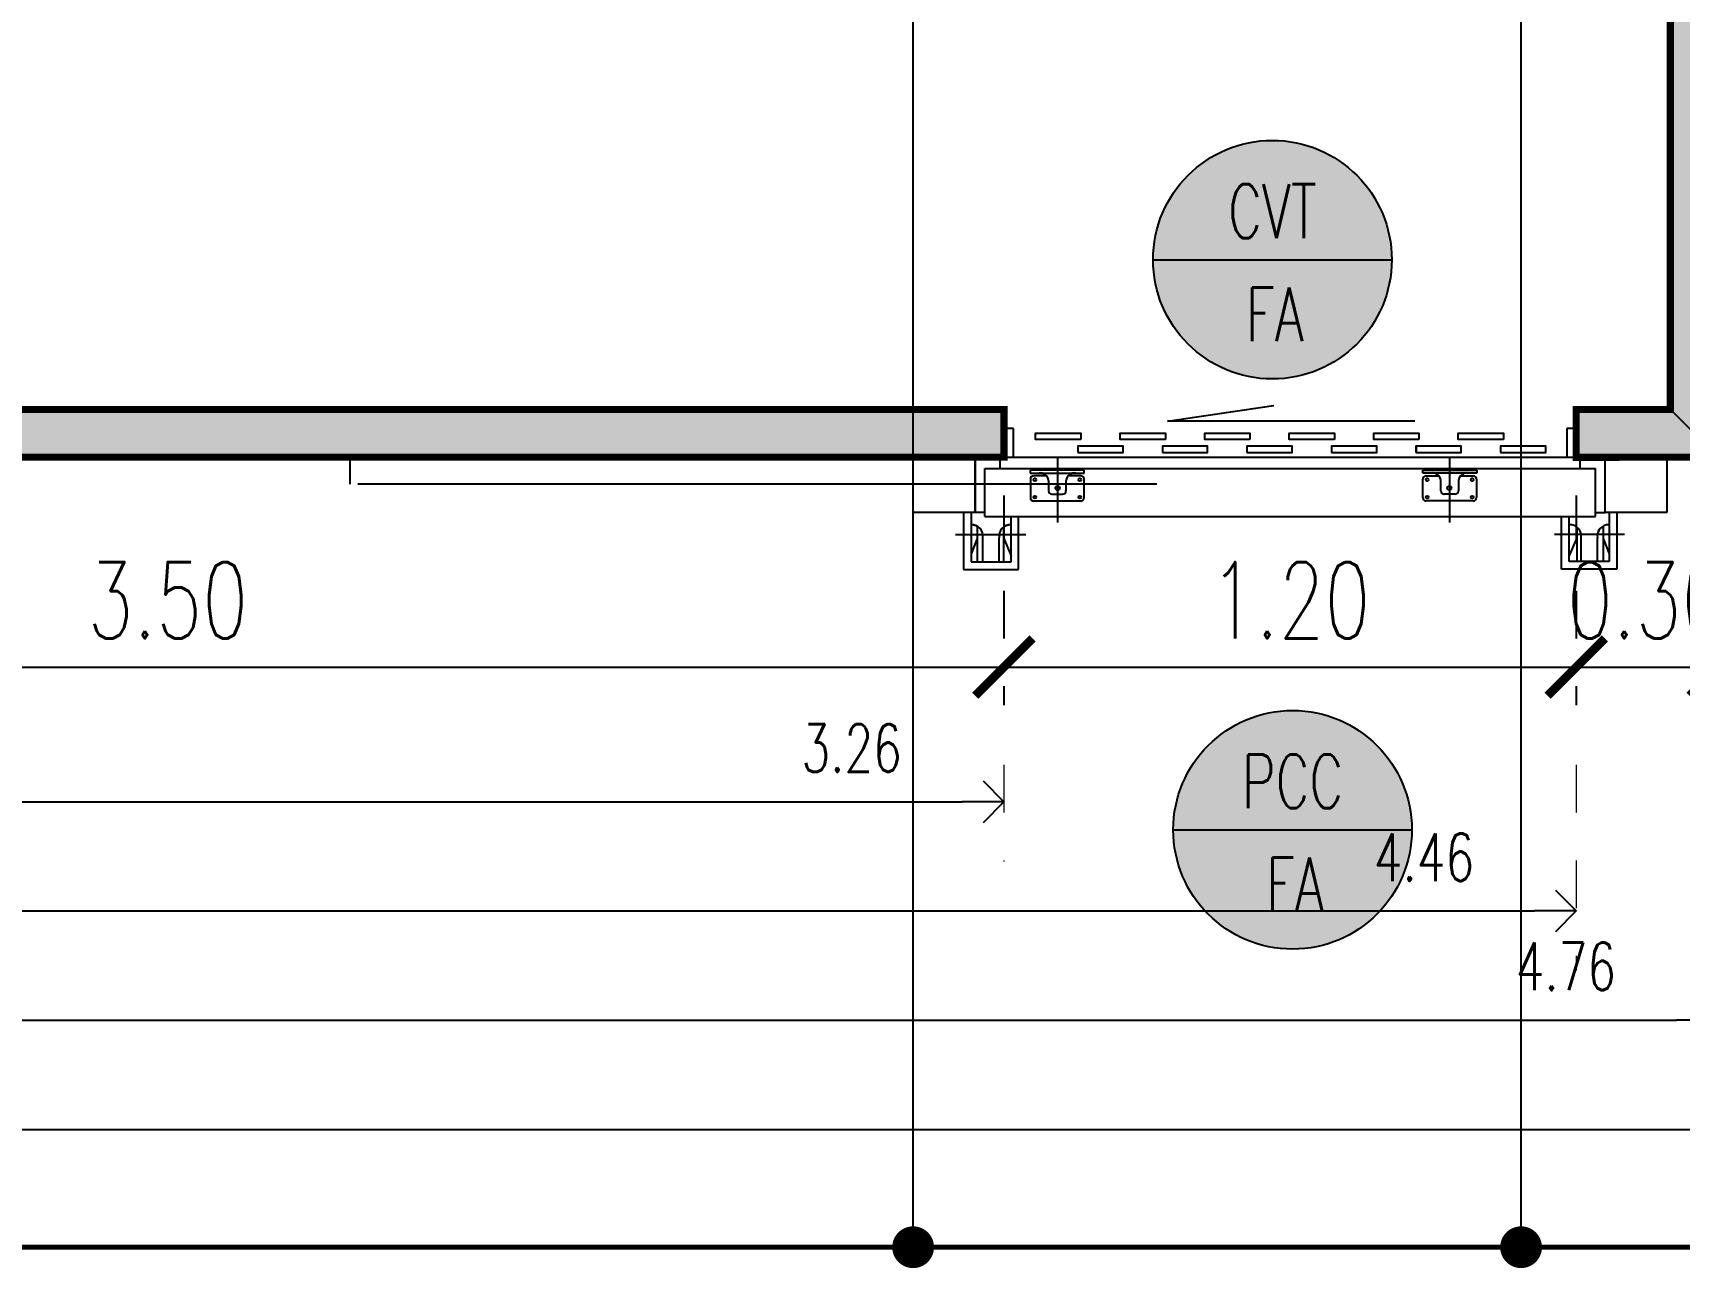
# Model space of a CAD drawing. Header units: millimetres. Extents: x -579 to 213, y -67 to 509.
# Drawn here: x -41.207 to -37.758, y 4.856 to 7.444 of the extents above; entities that cross this region are included whole.
import ezdxf
from ezdxf.enums import TextEntityAlignment as Align
from ezdxf.xclip import XClip

# ---------------------------------------------------------------- set-up
doc = ezdxf.new("R2010")
doc.units = ezdxf.units.MM
doc.header["$LTSCALE"] = 0.1
for name, pattern in [('HIDDEN', [0.375, 0.25, -0.125]), ('X REF - ANELO INST bind$0$X REF - ANELO$0$DASHDOT2', [12.7, 6.35, -3.175, 0, -3.175]), ('X REF - ANELO INST bind$0$X REF - ANELO$0$PLANO BASE ROCA II-2$0$HIDDEN', [0.375, 0.25, -0.125])]:
    doc.linetypes.add(name, pattern=pattern)
for name, color, linetype in [('00 - Carpintería Camara', 161, 'Continuous'), ('00 - EJE-DIST -X-  MUROS', 92, 'Continuous'), ('00 - EJE-DIST -Y- MUROS', 10, 'Continuous'), ('01 PCB Panel Baja Tº', 162, 'Continuous'), ('A-CARPINTERIA CAMARA', 161, 'Continuous'), ('A-HATCH BLANCO', 255, 'Continuous'), ('CARP Cámara', 161, 'Continuous'), ('X REF - ANELO INST bind$0$X REF - ANELO$0$A-CAMARA', 7, 'Continuous'), ('X REF - ANELO INST bind$0$X REF - ANELO$0$C-CÁMARA', 161, 'Continuous'), ('X REF - ANELO INST bind$0$X REF - ANELO$0$C-METALICA', 8, 'Continuous'), ('X REF - ANELO INST bind$0$X REF - ANELO$0$H-HATCH PANEL 10', 162, 'Continuous'), ('X REF - ANELO INST bind$0$X REF - ANELO$0$MET-EJE CABRIADAS', 8, 'X REF - ANELO INST bind$0$X REF - ANELO$0$DASHDOT2')]:
    doc.layers.add(name, color=color, linetype=linetype)
doc.styles.add('ROMANS', font='romans.shx', dxfattribs={"width": 0.7})
doc.styles.add('VAUX', font='romans.shx', dxfattribs={"width": 0.85})
doc.dimstyles.new('COTA 1-100', dxfattribs={"dimtxt": 0.16, "dimasz": 0.12, "dimexe": 0.08, "dimexo": 0.08, "dimgap": 0.06, "dimtad": 1, "dimzin": 0, "dimdsep": 46, "dimtxsty": 'ROMANS', "dimblk": 'ARCHTICK', "dimcen": 0, "dimclrd": 256, "dimclre": 8, "dimclrt": 256, "dimadec": 0, "dimazin": 0, "dimtfac": 1, "dimtofl": 0, "dimtmove": 0, "dimatfit": 3, "dimldrblk": 'ARCHTICK', "dimfxl": 1, "dimtolj": 1, "dimtzin": 0, "dimlwd": -1, "dimlwe": -1, "dimarcsym": 0})
doc.dimstyles.new('Cotas Replanteo', dxfattribs={"dimscale": 2.5, "dimtxt": 0.04, "dimasz": 0.035, "dimexe": 0.05, "dimexo": 0.05, "dimgap": 0.025, "dimtad": 1, "dimjust": 2, "dimzin": 0, "dimdsep": 46, "dimtxsty": 'ROMANS', "dimblk1": 'DOT', "dimblk2": 'OPEN90', "dimsah": 1, "dimcen": 0.12, "dimse1": 1, "dimclrd": 256, "dimclre": 256, "dimclrt": 256, "dimadec": 0, "dimazin": 0, "dimtfac": 1, "dimtix": 1, "dimtmove": 0, "dimatfit": 2, "dimldrblk": 'OPEN90', "dimfxl": 0.05, "dimtolj": 1, "dimtzin": 0, "dimlwe": 9, "dimarcsym": 1})

# ---------------------------------------------------------------- blocks, each defined once
blk = doc.blocks.new('X REF - ANELO INST bind$0$X REF - ANELO$0$p corred 120')
at = {"layer": 'X REF - ANELO INST bind$0$X REF - ANELO$0$A-CAMARA'}
for p, q in [((0.06, -0.0408), (0.06, -0.2408)), ((0, -0.2408), (0.06, -0.2408)), ((0.0601, -1.44), (0.0001, -1.44)), ((0.0601, -1.64), (0.0601, -1.44))]:
    blk.add_line(p, q, dxfattribs=at)
at = {"layer": 'X REF - ANELO INST bind$0$X REF - ANELO$0$C-CÁMARA'}
for p, q in [((0.06, -0.1804), (0.06, -0.0508)), ((0.06, -0.0508), (0.1758, -0.0508)), ((0.1758, -0.0508), (0.1758, -0.1803)), ((0.1758, -0.1558), (0.2949, -0.1558)), ((0.1758, -0.1718), (0.2789, -0.1718)), ((0.2221, -0.1395), (0.2221, -0.2866)), ((0.2302, -0.1845), (0.2622, -0.1718)), ((0.2789, -0.1718), (0.2789, -0.2556)), ((0.2949, -0.1558), (0.2949, -0.2716)), ((0.1758, -0.1803), (0.06, -0.1804)), ((0.1758, -0.1803), (0.06, -0.1804)), ((0.0601, -1.4481), (0.06, -0.1918)), ((0.1845, -0.2008), (0.0837, -0.2008)), ((0.0837, -1.48), (0.0837, -0.2008)), ((0.1758, -0.2008), (0.1758, -0.1803)), ((0.1846, -1.48), (0.1845, -0.2008)), ((0.2044, -0.1845), (0.2789, -0.1845)), ((0.2789, -0.1967), (0.2289, -0.1967)), ((0.06, -0.2408), (0, -0.2408)), ((0, -0.2408), (0, -0.2608)), ((0.0837, -0.2327), (0.06, -0.2327)), ((0.06, -0.2608), (0.06, -0.2408)), ((0.2063, -0.24), (0.2789, -0.24)), ((0.2789, -0.2307), (0.2289, -0.2307)), ((0.2289, -0.24), (0.2663, -0.2556)), ((0, -0.2608), (0.06, -0.2608)), ((0.2789, -0.2556), (0.1845, -0.2556)), ((0.2949, -0.2716), (0.1845, -0.2716)), ((0.0873, -0.5625), (0.0873, -0.4494)), ((0.0873, -0.4494), (0.0932, -0.4494)), ((0.0932, -0.4494), (0.0932, -0.4723)), ((0.0932, -0.4723), (0.0933, -0.5396)), ((0.0992, -0.4833), (0.0992, -0.4567)), ((0.1062, -0.4497), (0.1447, -0.4497)), ((0.1517, -0.4567), (0.1517, -0.5555)), ((0.1089, -0.4875), (0.1304, -0.4875)), ((0.1374, -0.4945), (0.1374, -0.5173)), ((0.0933, -0.5396), (0.0933, -0.5625)), ((0.0992, -0.5555), (0.0992, -0.5286)), ((0.1304, -0.5243), (0.1089, -0.5243)), ((-0.0157, -0.579), (-0.0156, -1.0972)), ((0.0933, -0.5625), (0.0873, -0.5625)), ((0.1447, -0.5625), (0.1062, -0.5625)), ((-0.0156, -1.0972), (-0.0483, -0.8748)), ((0.0933, -1.2718), (0.0874, -1.2718)), ((0.0874, -1.2718), (0.0874, -1.3849)), ((0.0933, -1.2947), (0.0933, -1.2718)), ((0.1448, -1.2718), (0.1063, -1.2718)), ((0.0933, -1.362), (0.0933, -1.2947)), ((0.0993, -1.2788), (0.0993, -1.3057)), ((0.1305, -1.31), (0.1089, -1.31)), ((0.1518, -1.3776), (0.1517, -1.2788)), ((0.1375, -1.3398), (0.1375, -1.317)), ((0.0933, -1.3849), (0.0933, -1.362)), ((0.0993, -1.351), (0.0993, -1.3776)), ((0.1089, -1.3468), (0.1305, -1.3468)), ((0.0874, -1.3849), (0.0933, -1.3849)), ((0.1063, -1.3846), (0.1448, -1.3846)), ((0.295, -1.4092), (0.1846, -1.4092)), ((0.2222, -1.5413), (0.2222, -1.3942)), ((0.295, -1.525), (0.295, -1.4092)), ((0.0601, -1.42), (0.0001, -1.42)), ((0.0001, -1.42), (0.0001, -1.44)), ((0.0001, -1.44), (0.0601, -1.44)), ((0.0838, -1.4481), (0.0601, -1.4481)), ((0.279, -1.4252), (0.1846, -1.4252)), ((0.2064, -1.4408), (0.279, -1.4408)), ((0.229, -1.4408), (0.2664, -1.4252)), ((0.279, -1.509), (0.279, -1.4252)), ((0.1846, -1.48), (0.0837, -1.48)), ((0.1759, -1.48), (0.1759, -1.525)), ((0.279, -1.45), (0.229, -1.45)), ((0.0601, -1.5005), (0.1759, -1.5004)), ((0.1759, -1.5004), (0.0601, -1.5005)), ((0.0601, -1.63), (0.0601, -1.5005)), ((0.1759, -1.5004), (0.1759, -1.63)), ((0.1759, -1.509), (0.279, -1.509)), ((0.2045, -1.4963), (0.279, -1.4963)), ((0.279, -1.4841), (0.229, -1.4841)), ((0.2303, -1.4963), (0.2623, -1.509)), ((0.1759, -1.525), (0.295, -1.525)), ((0.1759, -1.63), (0.0601, -1.63))]:
    blk.add_line(p, q, dxfattribs=at)
at = {"layer": 'X REF - ANELO INST bind$0$X REF - ANELO$0$C-CÁMARA', "linetype": 'X REF - ANELO INST bind$0$X REF - ANELO$0$PLANO BASE ROCA II-2$0$HIDDEN'}
for p, q in [((0.1164, -1.1196), (0.1165, -2.7934)), ((0.0602, -2.8109), (0.1165, -2.8109))]:
    blk.add_line(p, q, dxfattribs=at)
at = {"layer": 'X REF - ANELO INST bind$0$X REF - ANELO$0$C-CÁMARA'}
for points in [[(0.0504, -0.3995), (0.0504, -0.3047), (0.0368, -0.3047), (0.0368, -0.3995)], [(0.0231, -0.3933), (0.0232, -0.4881), (0.0096, -0.4881), (0.0096, -0.3933)], [(0.0504, -0.5766), (0.0504, -0.4818), (0.0368, -0.4818), (0.0368, -0.5766)], [(0.0232, -0.5704), (0.0232, -0.6652), (0.0096, -0.6652), (0.0096, -0.5704)], [(0.0504, -0.7537), (0.0504, -0.6589), (0.0368, -0.6589), (0.0368, -0.7537)], [(0.0232, -0.7475), (0.0232, -0.8423), (0.0096, -0.8423), (0.0096, -0.7475)], [(0.0505, -0.9308), (0.0504, -0.836), (0.0369, -0.836), (0.0369, -0.9308)], [(0.0232, -0.9246), (0.0232, -1.0194), (0.0096, -1.0194), (0.0096, -0.9246)], [(0.0505, -1.1079), (0.0505, -1.0132), (0.0369, -1.0132), (0.0369, -1.108)], [(0.0232, -1.1017), (0.0232, -1.1965), (0.0096, -1.1965), (0.0096, -1.1017)], [(0.0505, -1.2851), (0.0505, -1.1903), (0.0369, -1.1903), (0.0369, -1.2851)], [(0.0232, -1.2788), (0.0232, -1.3736), (0.0096, -1.3736), (0.0096, -1.2788)]]:
    blk.add_lwpolyline(points, close=True, dxfattribs=at)
for centre, radius in [((0.1071, -0.4587), 0.00291), ((0.1438, -0.4587), 0.00291), ((0.1247, -0.5067), 0.00441), ((0.1071, -0.5535), 0.00291), ((0.1438, -0.5535), 0.00291), ((0.1072, -1.2808), 0.00291), ((0.1439, -1.2808), 0.00291), ((0.1247, -1.3276), 0.00441), ((0.1072, -1.3756), 0.00291), ((0.1439, -1.3756), 0.00291)]:
    blk.add_circle(centre, radius, dxfattribs=at)
for centre, radius, start, end in [((0.2252, -0.1733), 0.0236, 176.3728, 278.8291), ((0.2252, -0.2541), 0.0236, 81.1796, 183.636), ((0.111, -0.4698), 0.0179, 171.8182, 263.331), ((0.1062, -0.4567), 0.00699, 90.0044, 180.0044), ((0.1447, -0.4567), 0.00699, 0.0044, 90.0044), ((0.1304, -0.4945), 0.00699, 0.0044, 90.0044), ((0.1304, -0.5173), 0.00699, 270.0044, 0.0044), ((0.111, -0.5421), 0.0179, 96.6777, 188.1905), ((0.1062, -0.5555), 0.00699, 180.0044, 270.0044), ((0.1447, -0.5555), 0.00699, 270.0044, 0.0044), ((0.1063, -1.2788), 0.00699, 90.0044, 180.0044), ((0.1448, -1.2788), 0.00699, 0.0044, 90.0044), ((0.111, -1.2922), 0.0179, 171.8182, 263.331), ((0.1305, -1.317), 0.00699, 0.0044, 90.0044), ((0.1305, -1.3398), 0.00699, 270.0044, 0.0044), ((0.111, -1.3645), 0.0179, 96.6777, 188.1905), ((0.1063, -1.3776), 0.00699, 180.0044, 270.0044), ((0.1448, -1.3776), 0.00699, 270.0044, 0.0044), ((0.2253, -1.4267), 0.0236, 176.3728, 278.8291), ((0.2253, -1.5075), 0.0236, 81.1796, 183.636)]:
    blk.add_arc(centre, radius, start, end, dxfattribs=at)
at = {"layer": 'X REF - ANELO INST bind$0$X REF - ANELO$0$C-METALICA', "color": 8}
for p, q in [((0.0583, -0.5067), (0.197, -0.5067)), ((0.0584, -1.3276), (0.1971, -1.3276))]:
    blk.add_line(p, q, dxfattribs=at)
blk = doc.blocks.new('X REF - ANELO INST bind$0$X REF - ANELO')
at = {"layer": 'X REF - ANELO INST bind$0$X REF - ANELO$0$H-HATCH PANEL 10'}
for points in [[(-37.7764, 6.6551), (-37.6764, 6.5551), (-37.6764, 8.6875), (-37.7764, 8.6875)], [(-42.6764, 6.5551), (-42.5764, 6.6551), (-39.1727, 6.6551), (-39.1727, 6.6551), (-39.1727, 6.5551)], [(-37.9736, 6.5551), (-37.9736, 6.6551), (-37.7764, 6.6551), (-37.6945, 6.5732), (-37.6764, 6.5551)]]:
    blk.add_hatch(color=256, dxfattribs=at).paths.add_polyline_path(points)
at = {"layer": 'X REF - ANELO INST bind$0$X REF - ANELO$0$A-CAMARA'}
for points in [[(-37.7764, 6.6551), (-37.7764, 6.6551), (-37.7764, 6.6551), (-37.6764, 6.5551), (-37.6764, 6.5551), (-37.6764, 6.5551), (-37.6764, 8.6875), (-37.6764, 8.6875), (-37.7764, 8.6875), (-37.7764, 8.6875), (-37.7764, 6.6551)], [(-42.6764, 6.5551), (-42.6764, 6.5551), (-42.6764, 6.5551), (-42.5764, 6.6551), (-42.5764, 6.6551), (-42.5764, 6.6551), (-39.1727, 6.6551), (-39.1727, 6.6551), (-39.1727, 6.5551), (-39.1727, 6.5551), (-42.6764, 6.5551)], [(-37.9736, 6.5551), (-37.9736, 6.5551), (-37.9736, 6.5551), (-37.9736, 6.6551), (-37.9736, 6.6551), (-37.9736, 6.6551), (-37.7764, 6.6551), (-37.7764, 6.6551), (-37.6945, 6.5732), (-37.6764, 6.5551), (-37.9736, 6.5551)]]:
    blk.add_lwpolyline(points, dxfattribs=at)
at = {"layer": 'X REF - ANELO INST bind$0$X REF - ANELO$0$C-CÁMARA'}
for p, q in [((-38.8299, 6.6307), (-38.6076, 6.6634)), ((-38.3118, 6.6307), (-38.8299, 6.6307)), ((-39.1727, 6.615), (-39.1727, 6.555)), ((-39.1527, 6.615), (-39.1727, 6.615)), ((-39.1527, 6.555), (-39.1527, 6.615)), ((-37.9736, 6.6151), (-37.9936, 6.6151)), ((-37.9936, 6.6151), (-37.9936, 6.5551)), ((-37.9736, 6.5551), (-37.9736, 6.6151)), ((-40.5436, 6.5549), (-40.5436, 6.4986)), ((-39.3627, 6.555), (-39.2332, 6.555)), ((-39.3627, 6.4392), (-39.3627, 6.555)), ((-39.2332, 6.555), (-39.2332, 6.4392)), ((-39.2332, 6.4392), (-39.2332, 6.555)), ((-39.1809, 6.555), (-37.9246, 6.5551)), ((-39.1809, 6.5313), (-39.1809, 6.555)), ((-37.9936, 6.5551), (-37.9736, 6.5551)), ((-37.9654, 6.5314), (-37.9654, 6.5551)), ((-37.9131, 6.5551), (-37.7836, 6.5551)), ((-37.9131, 6.4393), (-37.9131, 6.5551)), ((-37.9131, 6.4393), (-37.9131, 6.5551)), ((-37.7836, 6.5551), (-37.7836, 6.4393)), ((-39.2127, 6.4305), (-39.2127, 6.5314)), ((-39.2127, 6.5314), (-37.9336, 6.5314)), ((-39.0045, 6.5277), (-39.1177, 6.5277)), ((-39.1177, 6.5277), (-39.1177, 6.5218)), ((-39.1177, 6.5218), (-39.0947, 6.5218)), ((-39.0947, 6.5218), (-39.0275, 6.5218)), ((-39.0275, 6.5218), (-39.0045, 6.5218)), ((-39.0045, 6.5218), (-39.0045, 6.5277)), ((-38.2953, 6.5278), (-38.1821, 6.5278)), ((-38.2953, 6.5218), (-38.2953, 6.5278)), ((-38.2723, 6.5218), (-38.2953, 6.5218)), ((-38.2051, 6.5218), (-38.2723, 6.5218)), ((-38.1821, 6.5218), (-38.2051, 6.5218)), ((-38.1821, 6.5278), (-38.1821, 6.5218)), ((-37.9336, 6.4306), (-37.9336, 6.5314)), ((-38.8524, 6.4987), (-40.5262, 6.4986)), ((-39.1174, 6.5088), (-39.1174, 6.4703)), ((-39.0838, 6.5158), (-39.1104, 6.5158)), ((-39.0795, 6.5061), (-39.0795, 6.4846)), ((-39.0427, 6.4846), (-39.0427, 6.5061)), ((-39.0115, 6.5158), (-39.0384, 6.5158)), ((-39.0045, 6.4703), (-39.0045, 6.5088)), ((-38.2952, 6.4704), (-38.2953, 6.5089)), ((-38.2883, 6.5159), (-38.2613, 6.5159)), ((-38.2571, 6.4846), (-38.2571, 6.5062)), ((-38.2203, 6.5062), (-38.2203, 6.4846)), ((-38.216, 6.5159), (-38.1894, 6.5159)), ((-38.1824, 6.5089), (-38.1824, 6.4704)), ((-39.1104, 6.4633), (-39.0115, 6.4633)), ((-39.0725, 6.4776), (-39.0497, 6.4776)), ((-38.1894, 6.4634), (-38.2883, 6.4634)), ((-38.2273, 6.4777), (-38.2501, 6.4777)), ((-39.2332, 6.4392), (-39.3627, 6.4392)), ((-39.2127, 6.4392), (-39.2577, 6.4392)), ((-39.2577, 6.4392), (-39.2577, 6.3201)), ((-39.2417, 6.4392), (-39.2417, 6.3361)), ((-39.2127, 6.4305), (-37.9336, 6.4306)), ((-39.1579, 6.3361), (-39.1579, 6.4305)), ((-39.1419, 6.3201), (-39.1419, 6.4305)), ((-38.0043, 6.3202), (-38.0043, 6.4306)), ((-37.9883, 6.3362), (-37.9883, 6.4306)), ((-37.9336, 6.4393), (-37.9131, 6.4393)), ((-37.7836, 6.4393), (-37.9131, 6.4393)), ((-37.9046, 6.4393), (-37.9046, 6.3362)), ((-37.8886, 6.4393), (-37.8886, 6.3202)), ((-39.274, 6.3929), (-39.127, 6.3929)), ((-39.229, 6.3847), (-39.2417, 6.3528)), ((-39.229, 6.4106), (-39.229, 6.3361)), ((-39.2168, 6.3361), (-39.2168, 6.3861)), ((-39.1828, 6.3361), (-39.1828, 6.3861)), ((-39.1735, 6.4087), (-39.1735, 6.3361)), ((-39.1735, 6.3861), (-39.1579, 6.3487)), ((-37.8722, 6.393), (-38.0193, 6.393)), ((-37.9727, 6.3862), (-37.9883, 6.3488)), ((-37.9727, 6.4088), (-37.9727, 6.3362)), ((-37.9635, 6.3362), (-37.9635, 6.3862)), ((-37.9294, 6.3362), (-37.9294, 6.3862)), ((-37.9173, 6.4107), (-37.9172, 6.3362)), ((-37.9172, 6.3849), (-37.9046, 6.3529)), ((-39.2577, 6.3201), (-39.1419, 6.3201)), ((-39.2417, 6.3361), (-39.1579, 6.3361)), ((-37.8886, 6.3202), (-38.0043, 6.3202)), ((-37.9046, 6.3362), (-37.9883, 6.3362))]:
    blk.add_line(p, q, dxfattribs=at)
for points in [[(-39.0116, 6.5919), (-39.1064, 6.5919), (-39.1064, 6.6055), (-39.0116, 6.6055)], [(-38.8345, 6.5919), (-38.9293, 6.5919), (-38.9293, 6.6055), (-38.8345, 6.6055)], [(-38.6574, 6.5919), (-38.7521, 6.5919), (-38.7521, 6.6055), (-38.6574, 6.6055)], [(-38.4802, 6.5919), (-38.575, 6.5919), (-38.575, 6.6055), (-38.4802, 6.6055)], [(-38.3031, 6.5919), (-38.3979, 6.5919), (-38.3979, 6.6055), (-38.3031, 6.6055)], [(-38.126, 6.5919), (-38.2208, 6.5919), (-38.2208, 6.6055), (-38.126, 6.6055)], [(-39.0178, 6.5646), (-38.923, 6.5646), (-38.923, 6.5782), (-39.0178, 6.5782)], [(-38.8407, 6.5646), (-38.7459, 6.5646), (-38.7459, 6.5782), (-38.8407, 6.5782)], [(-38.6636, 6.5646), (-38.5688, 6.5646), (-38.5688, 6.5782), (-38.6636, 6.5782)], [(-38.4865, 6.5646), (-38.3917, 6.5647), (-38.3917, 6.5782), (-38.4865, 6.5782)], [(-38.3094, 6.5647), (-38.2146, 6.5647), (-38.2146, 6.5783), (-38.3094, 6.5782)], [(-38.1322, 6.5647), (-38.0375, 6.5647), (-38.0375, 6.5783), (-38.1322, 6.5783)]]:
    blk.add_lwpolyline(points, close=True, dxfattribs=at)
for centre, radius in [((-39.1083, 6.5079), 0.00291), ((-39.0604, 6.4903), 0.00441), ((-39.0136, 6.5079), 0.00291), ((-38.2862, 6.508), 0.00291), ((-38.2394, 6.4904), 0.00441), ((-38.1915, 6.508), 0.00291), ((-39.1083, 6.4712), 0.00291), ((-39.0136, 6.4712), 0.00291), ((-38.2862, 6.4713), 0.00291), ((-38.1915, 6.4713), 0.00291)]:
    blk.add_circle(centre, radius, dxfattribs=at)
for centre, radius, start, end in [((-39.0973, 6.5041), 0.0179, 6.6777, 98.1905), ((-39.0249, 6.5041), 0.0179, 81.8182, 173.331), ((-38.2748, 6.5041), 0.0179, 6.6777, 98.1905), ((-38.2025, 6.5041), 0.0179, 81.8182, 173.331), ((-39.1104, 6.5088), 0.00699, 90.0044, 180.0044), ((-39.0725, 6.4846), 0.00699, 180.0044, 270.0044), ((-39.0497, 6.4846), 0.00699, 270.0044, 0.0044), ((-39.0115, 6.5088), 0.00699, 0.0044, 90.0044), ((-38.2883, 6.5089), 0.00699, 90.0044, 180.0044), ((-38.2501, 6.4846), 0.00699, 180.0044, 270.0044), ((-38.2273, 6.4846), 0.00699, 270.0044, 0.0044), ((-38.1894, 6.5089), 0.00699, 0.0044, 90.0044), ((-39.1104, 6.4703), 0.00699, 180.0044, 270.0044), ((-39.0115, 6.4703), 0.00699, 270.0044, 0.0044), ((-38.2883, 6.4704), 0.00699, 180.0044, 270.0044), ((-38.1894, 6.4704), 0.00699, 270.0044, 0.0044), ((-39.2402, 6.3897), 0.0236, 351.1796, 93.636), ((-39.1594, 6.3897), 0.0236, 86.3728, 188.8291), ((-37.9868, 6.3898), 0.0236, 351.1796, 93.636), ((-37.9061, 6.3898), 0.0236, 86.3728, 188.8291)]:
    blk.add_arc(centre, radius, start, end, dxfattribs=at)
at = {"layer": 'X REF - ANELO INST bind$0$X REF - ANELO$0$MET-EJE CABRIADAS'}
blk.add_line((1.6043, 4.8999), (-54.2799, 4.8999), dxfattribs=at)
at = {"rotation": 270}
blk.add_blockref('X REF - ANELO INST bind$0$X REF - ANELO$0$p corred 120', (-37.7327, 6.6151), dxfattribs=at)
blk = doc.blocks.new('X REF - ANELO INST bind')
ref = blk.add_blockref('X REF - ANELO INST bind$0$X REF - ANELO', (0, 0))
XClip(ref).set_block_clipping_path([(-76.9680737415, -24.7711317477), (92.9860355418, 61.1669630168)])
blk = doc.blocks.new('_ArchTick')
at = {"color": 0, "linetype": 'ByBlock', "const_width": 0.15}
blk.add_lwpolyline([(-0.5, -0.5), (0.5, 0.5)], dxfattribs=at)
blk = doc.blocks.new('*D63')
at = {"layer": '01 PCB Panel Baja Tº', "color": 8, "linetype": 'HIDDEN', "transparency": 16777216}
for p, q in [((-42.6764, 6.4752), (-42.6764, 6.0354)), ((-39.1727, 6.475), (-39.1727, 6.0354))]:
    blk.add_line(p, q, dxfattribs=at)
at = {"layer": '01 PCB Panel Baja Tº', "transparency": 16777216}
blk.add_line((-42.6764, 6.1154), (-39.1727, 6.1154), dxfattribs=at)
at = {"layer": 'Defpoints', "color": 0, "transparency": 16777216}
for p in [(-42.6764, 6.5552), (-39.1727, 6.555), (-39.1727, 6.1154)]:
    blk.add_point(p, dxfattribs=at)
at = {"layer": '01 PCB Panel Baja Tº', "transparency": 16777216, "xscale": 0.12, "yscale": 0.12, "zscale": 0.12, "rotation": 180}
blk.add_blockref('_ArchTick', (-42.6764, 6.1154), dxfattribs=at)
at = {"layer": '01 PCB Panel Baja Tº', "transparency": 16777216, "xscale": 0.12, "yscale": 0.12, "zscale": 0.12}
blk.add_blockref('_ArchTick', (-39.1727, 6.1154), dxfattribs=at)
at = {"layer": '01 PCB Panel Baja Tº', "transparency": 16777216, "insert": (-40.9246, 6.2554), "char_height": 0.16, "attachment_point": 5, "style": 'ROMANS'}
blk.add_mtext('\\A1;3.50', dxfattribs=at)
blk = doc.blocks.new('*D65')
at = {"layer": '00 - Carpintería Camara', "color": 8, "linetype": 'HIDDEN', "transparency": 16777216}
for p, q in [((-39.1727, 6.475), (-39.1727, 6.0354)), ((-37.9736, 6.4751), (-37.9736, 6.0354))]:
    blk.add_line(p, q, dxfattribs=at)
at = {"layer": '00 - Carpintería Camara', "transparency": 16777216}
blk.add_line((-39.1727, 6.1154), (-37.9736, 6.1154), dxfattribs=at)
at = {"layer": 'Defpoints', "color": 0, "transparency": 16777216}
for p in [(-39.1727, 6.555), (-37.9736, 6.5551), (-37.9736, 6.1154)]:
    blk.add_point(p, dxfattribs=at)
at = {"layer": '00 - Carpintería Camara', "transparency": 16777216, "xscale": 0.12, "yscale": 0.12, "zscale": 0.12, "rotation": 180}
blk.add_blockref('_ArchTick', (-39.1727, 6.1154), dxfattribs=at)
at = {"layer": '00 - Carpintería Camara', "transparency": 16777216, "xscale": 0.12, "yscale": 0.12, "zscale": 0.12}
blk.add_blockref('_ArchTick', (-37.9736, 6.1154), dxfattribs=at)
at = {"layer": '00 - Carpintería Camara', "transparency": 16777216, "insert": (-38.5731, 6.2554), "char_height": 0.16, "attachment_point": 5, "style": 'ROMANS'}
blk.add_mtext('\\A1;1.20', dxfattribs=at)
blk = doc.blocks.new('*D66')
at = {"layer": '01 PCB Panel Baja Tº', "color": 8, "linetype": 'HIDDEN', "transparency": 16777216}
for p, q in [((-37.9736, 6.4751), (-37.9736, 6.0354)), ((-37.6764, 6.4751), (-37.6764, 6.0354))]:
    blk.add_line(p, q, dxfattribs=at)
at = {"layer": '01 PCB Panel Baja Tº', "transparency": 16777216}
blk.add_line((-37.9736, 6.1154), (-37.6764, 6.1154), dxfattribs=at)
at = {"layer": 'Defpoints', "color": 0, "transparency": 16777216}
for p in [(-37.9736, 6.5551), (-37.6764, 6.5551), (-37.6764, 6.1154)]:
    blk.add_point(p, dxfattribs=at)
at = {"layer": '01 PCB Panel Baja Tº', "transparency": 16777216, "xscale": 0.12, "yscale": 0.12, "zscale": 0.12, "rotation": 180}
blk.add_blockref('_ArchTick', (-37.9736, 6.1154), dxfattribs=at)
at = {"layer": '01 PCB Panel Baja Tº', "transparency": 16777216, "xscale": 0.12, "yscale": 0.12, "zscale": 0.12}
blk.add_blockref('_ArchTick', (-37.6764, 6.1154), dxfattribs=at)
at = {"layer": '01 PCB Panel Baja Tº', "transparency": 16777216, "insert": (-37.825, 6.2554), "char_height": 0.16, "attachment_point": 5, "style": 'ROMANS'}
blk.add_mtext('\\A1;0.30', dxfattribs=at)
blk = doc.blocks.new('_Dot')
at = {"color": 0, "linetype": 'ByBlock', "lineweight": -2}
blk.add_line((-0.5, 0), (-1, 0), dxfattribs=at)
at = {"color": 0, "linetype": 'ByBlock', "const_width": 0.5}
blk.add_lwpolyline([(-0.25, 0, 1), (0.25, 0, 1)], format="xyb", close=True, dxfattribs=at)
blk = doc.blocks.new('_Open90')
at = {"color": 0, "linetype": 'ByBlock', "lineweight": -2}
for p, q in [((-0.5, 0.5), (0, 0)), ((0, 0), (-1, 0)), ((0, 0), (-0.5, -0.5))]:
    blk.add_line(p, q, dxfattribs=at)
blk = doc.blocks.new('*D198')
at = {"layer": '00 - EJE-DIST -X-  MUROS', "lineweight": 9, "transparency": 16777216}
blk.add_line((-38.7881, 9.8081), (-39.488, 9.8081), dxfattribs=at)
at = {"layer": '00 - EJE-DIST -X-  MUROS', "lineweight": -2, "transparency": 16777216}
blk.add_line((-39.363, 4.9874), (-39.363, 9.7206), dxfattribs=at)
at = {"layer": 'Defpoints', "color": 0, "transparency": 16777216}
for p in [(-39.363, 9.8081), (-38.6631, 9.8081), (-39.4597, 4.8999)]:
    blk.add_point(p, dxfattribs=at)
at = {"layer": '00 - EJE-DIST -X-  MUROS', "lineweight": -2, "transparency": 16777216, "xscale": 0.08750000000000001, "yscale": 0.08750000000000001, "zscale": 0.08750000000000001}
for name, p, rotation in [('_Open90', (-39.363, 9.8081), 90), ('_Dot', (-39.363, 4.8999), 270)]:
    blk.add_blockref(name, p, dxfattribs=dict(at, rotation=rotation))
at = {"layer": '00 - EJE-DIST -X-  MUROS', "transparency": 16777216, "insert": (-39.4755, 9.4989), "char_height": 0.1, "attachment_point": 5, "rotation": 90, "style": 'ROMANS'}
blk.add_mtext('\\A1;4.91', dxfattribs=at)
blk = doc.blocks.new('*D199')
at = {"layer": '00 - EJE-DIST -X-  MUROS', "lineweight": 9, "transparency": 16777216}
blk.add_line((-38.3929, 11.3082), (-37.9642, 11.3082), dxfattribs=at)
at = {"layer": '00 - EJE-DIST -X-  MUROS', "lineweight": -2, "transparency": 16777216}
blk.add_line((-38.0892, 4.9874), (-38.0892, 11.2207), dxfattribs=at)
at = {"layer": 'Defpoints', "color": 0, "transparency": 16777216}
for p in [(-38.5179, 11.3082), (-38.0892, 11.3082), (-38.1859, 4.8999)]:
    blk.add_point(p, dxfattribs=at)
at = {"layer": '00 - EJE-DIST -X-  MUROS', "lineweight": -2, "transparency": 16777216, "xscale": 0.08750000000000001, "yscale": 0.08750000000000001, "zscale": 0.08750000000000001}
for name, p, rotation in [('_Open90', (-38.0892, 11.3082), 90), ('_Dot', (-38.0892, 4.8999), 270)]:
    blk.add_blockref(name, p, dxfattribs=dict(at, rotation=rotation))
at = {"layer": '00 - EJE-DIST -X-  MUROS', "transparency": 16777216, "insert": (-38.2017, 11.0007), "char_height": 0.1, "attachment_point": 5, "rotation": 90, "style": 'ROMANS'}
blk.add_mtext('\\A1;6.41', dxfattribs=at)
blk = doc.blocks.new('*D229')
at = {"layer": '00 - EJE-DIST -Y- MUROS', "linetype": 'HIDDEN', "lineweight": 9, "transparency": 16777216}
blk.add_line((-39.1727, 5.9104), (-39.1727, 5.7081), dxfattribs=at)
at = {"layer": '00 - EJE-DIST -Y- MUROS', "lineweight": -2, "transparency": 16777216}
blk.add_line((-42.3476, 5.8331), (-39.2602, 5.8331), dxfattribs=at)
at = {"layer": 'Defpoints', "color": 0, "transparency": 16777216}
for p in [(-39.1727, 6.0354), (-42.4351, 5.8733, -0.0011), (-39.1727, 5.8331)]:
    blk.add_point(p, dxfattribs=at)
at = {"layer": '00 - EJE-DIST -Y- MUROS', "lineweight": -2, "transparency": 16777216, "xscale": 0.08750000000000001, "yscale": 0.08750000000000001, "zscale": 0.08750000000000001, "rotation": 180}
blk.add_blockref('_Dot', (-42.4351, 5.8331), dxfattribs=at)
at = {"layer": '00 - EJE-DIST -Y- MUROS', "lineweight": -2, "transparency": 16777216, "xscale": 0.08750000000000001, "yscale": 0.08750000000000001, "zscale": 0.08750000000000001}
blk.add_blockref('_Open90', (-39.1727, 5.8331), dxfattribs=at)
at = {"layer": '00 - EJE-DIST -Y- MUROS', "transparency": 16777216, "insert": (-39.4919, 5.9456), "char_height": 0.1, "attachment_point": 5, "style": 'ROMANS'}
blk.add_mtext('\\A1;3.26', dxfattribs=at)
blk = doc.blocks.new('*D230')
at = {"layer": '00 - EJE-DIST -Y- MUROS', "linetype": 'HIDDEN', "lineweight": 9, "transparency": 16777216}
blk.add_line((-37.9736, 5.9104), (-37.9736, 5.4794), dxfattribs=at)
at = {"layer": '00 - EJE-DIST -Y- MUROS', "lineweight": -2, "transparency": 16777216}
blk.add_line((-42.3476, 5.6044), (-38.0611, 5.6044), dxfattribs=at)
at = {"layer": 'Defpoints', "color": 0, "transparency": 16777216}
for p in [(-37.9736, 6.0354), (-37.9736, 5.6044), (-42.4351, 5.2412, -0.0011)]:
    blk.add_point(p, dxfattribs=at)
at = {"layer": '00 - EJE-DIST -Y- MUROS', "lineweight": -2, "transparency": 16777216, "xscale": 0.08750000000000001, "yscale": 0.08750000000000001, "zscale": 0.08750000000000001, "rotation": 180}
blk.add_blockref('_Dot', (-42.4351, 5.6044), dxfattribs=at)
at = {"layer": '00 - EJE-DIST -Y- MUROS', "lineweight": -2, "transparency": 16777216, "xscale": 0.08750000000000001, "yscale": 0.08750000000000001, "zscale": 0.08750000000000001}
blk.add_blockref('_Open90', (-37.9736, 5.6044), dxfattribs=at)
at = {"layer": '00 - EJE-DIST -Y- MUROS', "transparency": 16777216, "insert": (-38.2927, 5.7169), "char_height": 0.1, "attachment_point": 5, "style": 'ROMANS'}
blk.add_mtext('\\A1;4.46', dxfattribs=at)
blk = doc.blocks.new('*D231')
at = {"layer": '00 - EJE-DIST -Y- MUROS', "lineweight": -2, "transparency": 16777216}
blk.add_line((-42.3476, 5.3756), (-37.7637, 5.3756), dxfattribs=at)
at = {"layer": 'Defpoints', "color": 0, "transparency": 16777216}
for p in [(-37.6762, 5.3756), (-37.6762, 5.3756), (-42.4351, 5.3063, -0.0011)]:
    blk.add_point(p, dxfattribs=at)
at = {"layer": '00 - EJE-DIST -Y- MUROS', "lineweight": -2, "transparency": 16777216, "xscale": 0.08750000000000001, "yscale": 0.08750000000000001, "zscale": 0.08750000000000001, "rotation": 180}
blk.add_blockref('_Dot', (-42.4351, 5.3756), dxfattribs=at)
at = {"layer": '00 - EJE-DIST -Y- MUROS', "lineweight": -2, "transparency": 16777216, "xscale": 0.08750000000000001, "yscale": 0.08750000000000001, "zscale": 0.08750000000000001}
blk.add_blockref('_Open90', (-37.6762, 5.3756), dxfattribs=at)
at = {"layer": '00 - EJE-DIST -Y- MUROS', "transparency": 16777216, "insert": (-37.9954, 5.4881), "char_height": 0.1, "attachment_point": 5, "style": 'ROMANS'}
blk.add_mtext('\\A1;4.76', dxfattribs=at)
blk = doc.blocks.new('*D236')
at = {"layer": '00 - EJE-DIST -Y- MUROS', "lineweight": -2, "transparency": 16777216}
blk.add_line((-42.3476, 5.1468), (-35.9363, 5.1468), dxfattribs=at)
at = {"layer": 'Defpoints', "color": 0, "transparency": 16777216}
for p in [(-42.4351, 5.1468), (-35.8488, 5.1468), (-35.8488, 5.1468)]:
    blk.add_point(p, dxfattribs=at)
at = {"layer": '00 - EJE-DIST -Y- MUROS', "lineweight": -2, "transparency": 16777216, "xscale": 0.08750000000000001, "yscale": 0.08750000000000001, "zscale": 0.08750000000000001, "rotation": 180}
blk.add_blockref('_Dot', (-42.4351, 5.1468), dxfattribs=at)
at = {"layer": '00 - EJE-DIST -Y- MUROS', "lineweight": -2, "transparency": 16777216, "xscale": 0.08750000000000001, "yscale": 0.08750000000000001, "zscale": 0.08750000000000001}
blk.add_blockref('_Open90', (-35.8488, 5.1468), dxfattribs=at)
at = {"layer": '00 - EJE-DIST -Y- MUROS', "transparency": 16777216, "insert": (-36.1646, 5.2593), "char_height": 0.1, "attachment_point": 5, "style": 'ROMANS'}
blk.add_mtext('\\A1;6.59', dxfattribs=at)
blk = doc.blocks.new('PPC')
h = blk.add_hatch(color=255)
edge = h.paths.add_edge_path()
edge.add_arc((731.7073, 1092.022), 0.4, 0, 360)
blk = doc.blocks.new('CC')
at = {"layer": 'CARP Cámara'}
blk.add_line((4035.2486, -1231.5134), (4036.0486, -1231.5134), dxfattribs=at)
blk.add_circle((4035.6486, -1231.5134), 0.4, dxfattribs=at)
at = {"layer": 'A-HATCH BLANCO'}
blk.add_blockref('PPC', (3303.9413, -2323.5354), dxfattribs=at)
at = {"layer": 'CARP Cámara', "style": 'VAUX', "width": 0.85}
for tag, p in [('XXX', (4035.6486, -1231.3508)), ('FA', (4035.6563, -1231.6966))]:
    blk.add_attdef(tag, text='', height=0.1818, dxfattribs=at).set_placement(p, align=Align.MIDDLE_CENTER)
blk = doc.blocks.new('PCC')
ref = blk.add_blockref('CC', (0.1905, -2.2677))
ref.add_attrib('XXX', 'PCC', dxfattribs={"layer": 'A-CARPINTERIA CAMARA', "height": 0.18, "style": 'VAUX', "width": 0.7}).set_placement((4035.8391, -1233.6185), align=Align.MIDDLE_CENTER)
ref.add_attrib('FA', 'FA', dxfattribs={"layer": 'A-CARPINTERIA CAMARA', "height": 0.18, "style": 'VAUX', "width": 0.7}).set_placement((4035.8469, -1233.9643), align=Align.MIDDLE_CENTER)
blk = doc.blocks.new('CVT')
ref = blk.add_blockref('CC', (0.3739, -3.7439))
ref.add_attrib('XXX', 'CVT', dxfattribs={"layer": 'A-CARPINTERIA CAMARA', "height": 0.18, "style": 'VAUX', "width": 0.7}).set_placement((4036.0225, -1235.0947), align=Align.MIDDLE_CENTER)
ref.add_attrib('FA', 'FA', dxfattribs={"layer": 'A-CARPINTERIA CAMARA', "height": 0.18, "style": 'VAUX', "width": 0.7}).set_placement((4036.0303, -1235.4405), align=Align.MIDDLE_CENTER)

msp = doc.modelspace()

# ---------------------------------------------------------------- linework, layer by layer
at = {"layer": '00 - EJE-DIST -X-  MUROS', "const_width": 0.01, "elevation": 0}
msp.add_lwpolyline([(-50.0373, 4.8999), (-24.2415, 4.8999)], dxfattribs=at)
at = {"layer": '01 PCB Panel Baja Tº', "const_width": 0.015}
msp.add_lwpolyline([(-34.6891, 8.5875), (-37.6764, 8.5875), (-37.6762, 6.555), (-37.9736, 6.5549), (-37.9736, 6.6551), (-37.7764, 6.6551), (-37.7764, 8.5875), (-42.5764, 8.5875), (-42.5764, 6.6552), (-39.1727, 6.6551), (-39.1727, 6.555), (-42.6763, 6.5551), (-42.6763, 9.6971), (-42.5763, 9.6971), (-42.5764, 8.6875), (-38.7631, 8.6875), (-38.7631, 9.8081), (-38.6631, 9.8081), (-38.6631, 8.6875)], dxfattribs=at)

# ---------------------------------------------------------------- block references
msp.add_blockref('X REF - ANELO INST bind', (0, 0))
at = {"layer": 'CARP Cámara', "xscale": 0.6250000000003381, "yscale": 0.6250000000003381, "zscale": 0.6250000000003381}
for name, p in [('CVT', (-2561.1243, 779.0047)), ('PCC', (-2560.9674, 776.8876))]:
    msp.add_blockref(name, p, dxfattribs=at)

# ---------------------------------------------------------------- dimensions: what is measured, and where the dimension line sits
at = {"layer": '00 - Carpintería Camara'}
dim = msp.add_linear_dim(base=(-37.9736, 6.1154), p1=(-39.1727, 6.555), p2=(-37.9736, 6.5551), dimstyle='COTA 1-100', dxfattribs=at)
dim.commit()
dim.dimension.update_dxf_attribs({"geometry": '*D65', "text_midpoint": (-38.5731, 6.2554)})
at = {"layer": '00 - EJE-DIST -X-  MUROS'}
for base, p1, p2, picture, middle in [((-38.0892, 11.3082), (-38.1859, 4.8999), (-38.5179, 11.3082), '*D199', (-38.2017, 11.0007)), ((-39.363, 9.8081), (-39.4597, 4.8999), (-38.6631, 9.8081), '*D198', (-39.4755, 9.4989))]:
    dim = msp.add_linear_dim(base=base, p1=p1, p2=p2, angle=90, dimstyle='Cotas Replanteo', dxfattribs=at)
    dim.commit()
    dim.dimension.update_dxf_attribs({"geometry": picture, "text_midpoint": middle})
at = {"layer": '00 - EJE-DIST -Y- MUROS'}
for base, p1, p2, picture, middle in [((-39.1727, 5.8331), (-42.4351, 5.8733, -0.0011), (-39.1727, 6.0354), '*D229', (-39.4919, 5.9456)), ((-37.9736, 5.6044), (-42.4351, 5.2412, -0.0011), (-37.9736, 6.0354), '*D230', (-38.2927, 5.7169)), ((-37.6762, 5.3756), (-42.4351, 5.3063, -0.0011), (-37.6762, 5.3756), '*D231', (-37.9954, 5.4881)), ((-35.8488, 5.1468), (-42.4351, 5.1468), (-35.8488, 5.1468), '*D236', (-36.1646, 5.2593))]:
    dim = msp.add_linear_dim(base=base, p1=p1, p2=p2, dimstyle='Cotas Replanteo', dxfattribs=at)
    dim.commit()
    dim.dimension.update_dxf_attribs({"geometry": picture, "text_midpoint": middle})
at = {"layer": '01 PCB Panel Baja Tº'}
dim = msp.add_linear_dim(base=(-39.1727, 6.1154), p1=(-42.6764, 6.5552), p2=(-39.1727, 6.555), dimstyle='COTA 1-100', dxfattribs=at)
dim.commit()
dim.dimension.update_dxf_attribs({"geometry": '*D63', "text_midpoint": (-40.9246, 6.2554)})
dim = msp.add_linear_dim(base=(-37.6764, 6.1154), p1=(-37.9736, 6.5551), p2=(-37.6764, 6.5551), dimstyle='COTA 1-100', dxfattribs=at)
dim.commit()
dim.dimension.update_dxf_attribs({"geometry": '*D66', "text_midpoint": (-37.825, 6.1154), "dimtype": 160})

doc.saveas('drawing.dxf')
